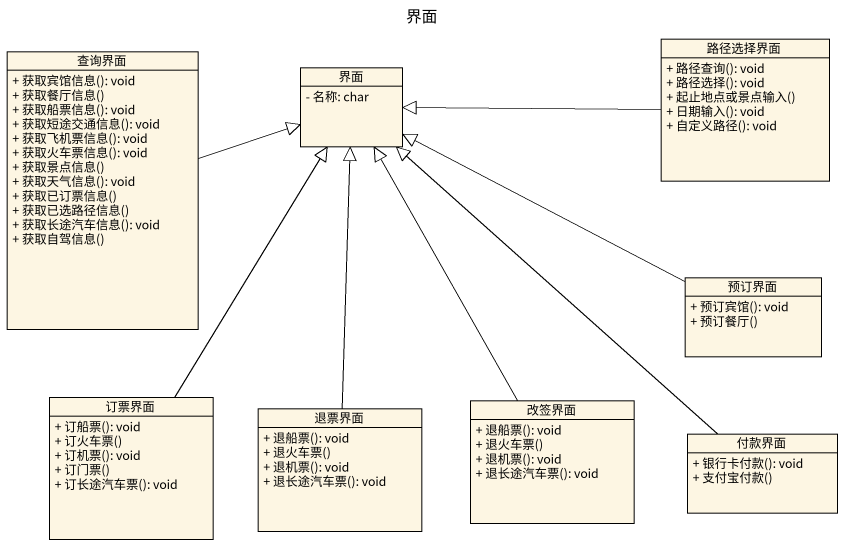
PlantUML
@startuml
title 界面
hide circle
hide empty members
skinparam classAttributeIconSize 0
class 路径选择界面 {
  + 路径查询(): void
  + 路径选择(): void
  + 起止地点或景点输入()
  + 日期输入(): void
  + 自定义路径(): void
}
class 查询界面 {
  + 获取宾馆信息(): void
  + 获取餐厅信息()
  + 获取船票信息(): void
  + 获取短途交通信息(): void
  + 获取飞机票信息(): void
  + 获取火车票信息(): void
  + 获取景点信息()
  + 获取天气信息(): void
  + 获取已订票信息()
  + 获取已选路径信息()
  + 获取长途汽车信息(): void
  + 获取自驾信息()
}
class 界面 {
  - 名称: char
}
class 预订界面 {
  + 预订宾馆(): void
  + 预订餐厅()
}
class 订票界面 {
  + 订船票(): void
  + 订火车票()
  + 订机票(): void
  + 订门票()
  + 订长途汽车票(): void
}
class 退票界面 {
  + 退船票(): void
  + 退火车票()
  + 退机票(): void
  + 退长途汽车票(): void
}
class 改签界面 {
  + 退船票(): void
  + 退火车票()
  + 退机票(): void
  + 退长途汽车票(): void
}
class 付款界面 {
  + 银行卡付款(): void
  + 支付宝付款()
}
路径选择界面 -left-|> 界面
查询界面 -right-|> 界面
预订界面 -left-|> 界面
订票界面 -up-|> 界面
退票界面 -up-|> 界面
改签界面 -up-|> 界面
付款界面 -up-|> 界面
@enduml
